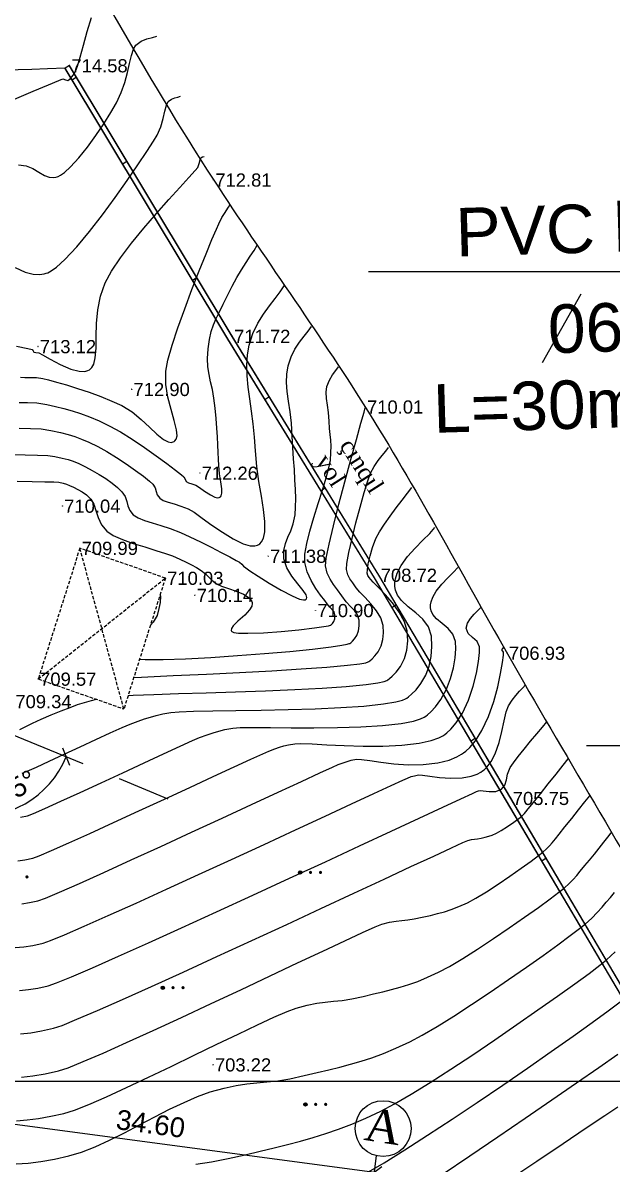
# Model space of a CAD drawing. Header units: feet. Extents: x 3381 to 683417, y 675186 to 4372291.
# Drawn here: x 682697.2 to 682741.9, y 4372036.6 to 4372123.2 of the extents above; entities that cross this region are included whole.
import ezdxf

# ---------------------------------------------------------------- set-up
doc = ezdxf.new("R2010")
doc.units = ezdxf.units.FT
doc.header["$MEASUREMENT"] = 0
doc.header["$PDMODE"] = 34
doc.header["$PDSIZE"] = 0.01
for name, pattern in [('ACAD_ISO02W100', [15, 12, -3]), ('DASHED2', [0.375, 0.25, -0.125]), ('DUZ', [0])]:
    doc.linetypes.add(name, pattern=pattern)
doc.layers.get('0').update_dxf_attribs({"linetype": 'CONTINUOUS'})
doc.layers.get('Defpoints').update_dxf_attribs({"linetype": 'CONTINUOUS'})
for name, color, linetype in [('0_Point_Height', 2, 'CONTINUOUS'), ('0_Point_Point', 7, 'CONTINUOUS'), ('col bitkisi', 7, 'CONTINUOUS'), ('Layer8', 7, 'CONTINUOUS'), ('Yazilar', 7, 'CONTINUOUS')]:
    doc.layers.add(name, color=color, linetype=linetype)
for name, color, linetype, lineweight in [('0_Ном._пера__7', 7, 'CONTINUOUS', 35), ('ANA HORIZONTAL', 24, 'CONTINUOUS', 30), ('HORIZANTAL', 24, 'CONTINUOUS', 13), ('km setka', 170, 'CONTINUOUS', 15)]:
    doc.layers.add(name, color=color, linetype=linetype, lineweight=lineweight)
doc.styles.add('ARİAL', font='arial.ttf')
doc.styles.get("Standard").update_dxf_attribs({"font": 'arial.ttf', "height": 1.5})
doc.styles.add('style5', font='arialazlat.ttf', dxfattribs={"height": 400})
doc.dimstyles.new('ISO-25', dxfattribs={"dimtxt": 1.5, "dimasz": 1, "dimexe": 1.25, "dimexo": 0.625, "dimtad": 1, "dimtxsty": 'Standard', "dimblk": 'OBLIQUE', "dimcen": 2.5, "dimadec": 0, "dimazin": 0, "dimtfac": 1, "dimtmove": 0, "dimatfit": 3, "dimldrblk": 'OBLIQUE', "dimfxl": 1, "dimarcsym": 0})

# ---------------------------------------------------------------- blocks, each defined once
blk = doc.blocks.new('_Oblique')
at = {"color": 0, "linetype": 'ByBlock', "lineweight": -2}
blk.add_line((-0.5, -0.5), (0.5, 0.5), dxfattribs=at)
blk = doc.blocks.new('*D71')
at = {"color": 0, "lineweight": -2, "transparency": 16777216}
blk.add_arc((682682.88, 4372074.749), 5.435, 337.61681, 67.18556, dxfattribs=at)
at = {"layer": 'Defpoints', "color": 0, "lineweight": 30, "transparency": 16777216}
for p in [(682687.087, 4372084.75, 709.777), (682687.202, 4372078.045), (682676.742, 4372077.277, 709.272), (682682.88, 4372074.749, 709.223), (682708.178, 4372064.331, 709.019)]:
    blk.add_point(p, dxfattribs=at)
at = {"color": 0, "lineweight": -2, "transparency": 16777216}
for p, rotation in [((682684.988, 4372079.759), 157.1855575478363), ((682687.906, 4372072.68), 247.616813567608)]:
    blk.add_blockref('_Oblique', p, dxfattribs=dict(at, rotation=rotation))
at = {"color": 0, "lineweight": 25, "transparency": 16777216, "insert": (682689.191, 4372077.351), "char_height": 1.5, "attachment_point": 5, "rotation": 292.40119}
blk.add_mtext('90°', dxfattribs=at)
blk = doc.blocks.new('*D72')
at = {"color": 0, "lineweight": -2, "transparency": 16777216}
blk.add_arc((682688.51, 4372009.063), 6.03, 352.22328, 82.22344, dxfattribs=at)
at = {"layer": 'Defpoints', "color": 0, "lineweight": 30, "transparency": 16777216}
for p in [(682698.402, 4372081.499), (682663.719, 4372012.448), (682694.092, 4372011.343), (682698.913, 4372007.642), (682685.859, 4371989.653)]:
    blk.add_point(p, dxfattribs=at)
at = {"color": 0, "lineweight": -2, "transparency": 16777216}
for p, rotation in [((682689.326, 4372015.037), 172.2234362131967), ((682694.484, 4372008.247), 262.2232824030834)]:
    blk.add_blockref('_Oblique', p, dxfattribs=dict(at, rotation=rotation))
at = {"color": 0, "lineweight": 25, "transparency": 16777216, "insert": (682694.419, 4372013.551), "char_height": 1.5, "attachment_point": 5, "rotation": 307.22336}
blk.add_mtext('90°', dxfattribs=at)
blk = doc.blocks.new('*D34')
at = {"color": 0, "lineweight": -2, "transparency": 16777216}
for p, q in [((682685.078, 4372007.157), (682689.688, 4372041.788)), ((682689.523, 4372040.549), (682723.841, 4372035.98)), ((682719.395, 4372002.589), (682724.006, 4372037.219))]:
    blk.add_line(p, q, dxfattribs=at)
at = {"layer": 'Defpoints', "color": 0, "lineweight": 30, "transparency": 16777216}
for p in [(682723.841, 4372035.98), (682684.996, 4372006.538), (682719.313, 4372001.969)]:
    blk.add_point(p, dxfattribs=at)
at = {"color": 0, "lineweight": -2, "transparency": 16777216}
for p, rotation in [((682689.523, 4372040.549), 172.417149274753), ((682723.841, 4372035.98), 352.4171492747529)]:
    blk.add_blockref('_Oblique', p, dxfattribs=dict(at, rotation=rotation))
at = {"color": 0, "lineweight": 25, "transparency": 16777216, "insert": (682706.866, 4372039.644), "char_height": 1.5, "attachment_point": 5, "rotation": 352.41715}
blk.add_mtext('{\\fArial|b0|i0|c238|p34;34.60}', dxfattribs=at)
blk = doc.blocks.new('*D38')
at = {"color": 0, "lineweight": -2, "transparency": 16777216}
blk.add_arc((682693.697, 4372070.295), 7.308, 157.61681, 262.22344, dxfattribs=at)
at = {"layer": 'Defpoints', "color": 0, "lineweight": 30, "transparency": 16777216}
for p in [(682695.283, 4372081.914), (682676.742, 4372077.277, 709.272), (682686.561, 4372068.715), (682708.178, 4372064.331, 709.019), (682682.74, 4371990.068)]:
    blk.add_point(p, dxfattribs=at)
at = {"color": 0, "lineweight": -2, "transparency": 16777216}
for p, rotation in [((682686.939, 4372073.078), 67.61681356664572), ((682692.708, 4372063.054), 352.2234362133664)]:
    blk.add_blockref('_Oblique', p, dxfattribs=dict(at, rotation=rotation))
at = {"color": 0, "lineweight": 25, "transparency": 16777216, "insert": (682688.568, 4372067.343), "char_height": 1.5, "attachment_point": 5, "rotation": 299.92012}
blk.add_mtext('105°', dxfattribs=at)
blk = doc.blocks.new('*D39')
at = {"color": 0, "lineweight": -2, "transparency": 16777216}
blk.add_arc((682693.697, 4372070.295), 7.32, 262.22344, 337.61681, dxfattribs=at)
at = {"layer": 'Defpoints', "color": 0, "lineweight": 30, "transparency": 16777216}
for p in [(682695.283, 4372081.914), (682676.742, 4372077.277, 709.272), (682708.178, 4372064.331, 709.019), (682695.88, 4372063.308), (682682.74, 4371990.068)]:
    blk.add_point(p, dxfattribs=at)
at = {"color": 0, "lineweight": -2, "transparency": 16777216}
for p, rotation in [((682700.465, 4372067.507), 67.61681356690733), ((682692.706, 4372063.042), 172.223436213165)]:
    blk.add_blockref('_Oblique', p, dxfattribs=dict(at, rotation=rotation))
at = {"color": 0, "lineweight": 25, "transparency": 16777216, "insert": (682696.656, 4372065.153), "char_height": 1.5, "attachment_point": 5, "rotation": 29.92012}
blk.add_mtext('75°', dxfattribs=at)

msp = doc.modelspace()

# ---------------------------------------------------------------- hatches: boundary and pattern name
at = {"layer": 'col bitkisi', "lineweight": 25, "ltscale": 1.5}
h = msp.add_hatch(color=256, dxfattribs=at)
edge = h.paths.add_edge_path()
edge.add_arc((682718.213, 4372058.732), 0.125, 0, 360)
h = msp.add_hatch(color=256, dxfattribs=at)
edge = h.paths.add_edge_path()
edge.add_arc((682718.996, 4372058.732), 0.125, 0, 360)
h = msp.add_hatch(color=256, dxfattribs=at)
edge = h.paths.add_edge_path()
edge.add_arc((682719.754, 4372058.732), 0.125, 0, 360)
h = msp.add_hatch(color=256, dxfattribs=at)
edge = h.paths.add_edge_path()
edge.add_arc((682697.479, 4372058.39), 0.125, 0, 360)
h = msp.add_hatch(color=256, dxfattribs=at)
edge = h.paths.add_edge_path()
edge.add_arc((682707.781, 4372049.979), 0.125, 0, 360)
h = msp.add_hatch(color=256, dxfattribs=at)
edge = h.paths.add_edge_path()
edge.add_arc((682708.563, 4372049.979), 0.125, 0, 360)
h = msp.add_hatch(color=256, dxfattribs=at)
edge = h.paths.add_edge_path()
edge.add_arc((682709.322, 4372049.979), 0.125, 0, 360)
h = msp.add_hatch(color=256, dxfattribs=at)
edge = h.paths.add_edge_path()
edge.add_arc((682718.608, 4372041.12), 0.125, 0, 360)
h = msp.add_hatch(color=256, dxfattribs=at)
edge = h.paths.add_edge_path()
edge.add_arc((682719.39, 4372041.12), 0.125, 0, 360)
h = msp.add_hatch(color=256, dxfattribs=at)
edge = h.paths.add_edge_path()
edge.add_arc((682720.149, 4372041.12), 0.125, 0, 360)

# ---------------------------------------------------------------- linework, layer by layer
at = {"linetype": 'Continuous', "lineweight": 25}
for p, q in [((682700.715, 4372119.989, 697.485), (682700.372, 4372119.783, 697.485)), ((682701.249, 4372119.101), (682700.915, 4372118.879)), ((682705.083, 4372112.72), (682704.749, 4372112.498)), ((682710.386, 4372103.892), (682710.053, 4372103.671)), ((682715.88, 4372094.847, 712.257), (682715.546, 4372094.625, 712.257)), ((682720.13, 4372087.919, 711.378), (682719.796, 4372087.698, 711.378)), ((682725.518, 4372079.056), (682725.185, 4372078.834)), ((682731.517, 4372068.916), (682731.183, 4372068.694)), ((682736.889, 4372059.819), (682736.555, 4372059.598))]:
    msp.add_line(p, q, dxfattribs=at)
at = {"color": 7, "linetype": 'DUZ', "lineweight": 25}
msp.add_line((682765.698, 4372104.341), (682723.4, 4372104.341), dxfattribs=at)
at = {"color": 0, "lineweight": 25}
msp.add_line((682739.517, 4372102.625), (682736.572, 4372097.422), dxfattribs=at)
at = {"linetype": 'DASHED2', "lineweight": 25}
for p, q in [((682701.49, 4372083.351, 709.991), (682698.341, 4372073.418, 709.572)), ((682707.98, 4372081.078, 710.032), (682701.49, 4372083.351, 709.991)), ((682704.831, 4372071.145, 709.613), (682701.49, 4372083.351, 709.991)), ((682698.341, 4372073.418, 709.572), (682707.98, 4372081.078, 710.032)), ((682707.98, 4372081.078, 710.032), (682704.831, 4372071.145, 709.613)), ((682698.341, 4372073.418, 709.572), (682704.831, 4372071.145, 709.613))]:
    msp.add_line(p, q, dxfattribs=at)
at = {"color": 222, "linetype": 'ACAD_ISO02W100', "lineweight": 25}
msp.add_line((682676.742, 4372077.277, 709.272), (682708.178, 4372064.331, 709.019), dxfattribs=at)
at = {"linetype": 'ByBlock', "lineweight": 25}
msp.add_line((682764.214, 4372068.342), (682739.928, 4372068.342), dxfattribs=at)
at = {"linetype": 'Continuous', "lineweight": 25, "elevation": 697.485}
for points in [[(682765.9, 4372016.007), (682754.555, 4372029.711), (682745.671, 4372044.119), (682733.86, 4372064.148), (682723.84, 4372081.087), (682712.713, 4372099.222), (682700.367, 4372119.77)], [(682763.197, 4372019.291), (682754.56, 4372029.724), (682745.676, 4372044.132), (682733.865, 4372064.161), (682723.844, 4372081.1), (682712.718, 4372099.235), (682700.372, 4372119.783)], [(682766.208, 4372016.262), (682754.881, 4372029.944), (682746.013, 4372044.325), (682734.204, 4372064.351), (682724.182, 4372081.293), (682713.055, 4372099.429), (682700.71, 4372119.976)], [(682763.477, 4372019.58), (682754.886, 4372029.957), (682746.018, 4372044.338), (682734.209, 4372064.364), (682724.187, 4372081.306), (682713.06, 4372099.442), (682700.715, 4372119.989)]]:
    msp.add_lwpolyline(points, dxfattribs=at)
at = {"color": 7, "linetype": 'DUZ', "lineweight": 25}
msp.add_circle((682724.504, 4372039.281), 2.121, dxfattribs=at)
at = {"linetype": 'Continuous', "lineweight": 25}
for points, knots in [([(682691.713, 4372146.789), (682693.534, 4372143.319), (682699.84, 4372131.301), (682709.737, 4372113.319), (682723.732, 4372094.055), (682734.503, 4372073.857), (682745.466, 4372055.972), (682754.594, 4372038.568), (682768.009, 4372020.047), (682784.609, 4372005.758), (682796.144, 4371990.921), (682804.074, 4371980.439), (682815.392, 4371968.52), (682823.641, 4371957.828), (682828.085, 4371952.068)], [0, 0, 0, 0, 11.75951, 40.72321, 61.46233, 83.054979, 109.290717, 124.392744, 141.962718, 177.533008, 189.558821, 198.276488, 216.955448, 238.768866, 238.768866, 238.768866, 238.768866]), ([(682700.374, 4372119.789), (682692.812, 4372119.509), (682692.282, 4372119.458), (682690.704, 4372119.3), (682689.667, 4372119.185), (682686.867, 4372118.797), (682685.159, 4372118.466), (682682.741, 4372117.698), (682681.933, 4372117.379), (682680.684, 4372116.757), (682680.215, 4372116.489), (682679.067, 4372115.731), (682678.396, 4372115.185), (682677.086, 4372113.961), (682676.448, 4372113.285), (682675.185, 4372111.85), (682674.559, 4372111.09), (682672.412, 4372108.469), (682670.933, 4372106.644), (682668.005, 4372103.018), (682666.556, 4372101.218), (682662.169, 4372095.795), (682659.192, 4372092.153), (682655.473, 4372087.78), (682654.989, 4372087.218), (682654.047, 4372086.108), (682653.591, 4372085.558), (682652.604, 4372084.27), (682652.106, 4372083.534), (682651.42, 4372082.215), (682651.193, 4372081.629), (682651.004, 4372080.789), (682650.966, 4372080.529), (682650.929, 4372080), (682650.931, 4372079.724), (682651.015, 4372078.615), (682651.246, 4372077.712), (682651.797, 4372076.286), (682652.042, 4372075.757), (682652.579, 4372074.737), (682652.873, 4372074.242), (682653.957, 4372072.562), (682654.849, 4372071.416), (682656.368, 4372069.425), (682656.981, 4372068.609), (682658.15, 4372066.873), (682658.706, 4372065.955), (682659.452, 4372064.401), (682659.699, 4372063.806), (682660.109, 4372062.571), (682660.27, 4372061.94), (682660.627, 4372060.026), (682660.696, 4372058.721), (682660.526, 4372056.32), (682660.325, 4372055.225), (682659.723, 4372053.114), (682659.322, 4372052.095), (682658.368, 4372050.156), (682657.816, 4372049.235), (682656.436, 4372047.22), (682655.572, 4372046.155), (682653.788, 4372044.149), (682652.867, 4372043.204), (682651.201, 4372041.497), (682650.451, 4372040.731), (682649.274, 4372039.456), (682648.829, 4372038.953), (682647.957, 4372037.917), (682647.531, 4372037.388), (682646.277, 4372035.772), (682645.472, 4372034.655), (682643.946, 4372032.446), (682643.219, 4372031.359), (682641.798, 4372029.17), (682641.103, 4372028.065), (682639.073, 4372024.722), (682637.793, 4372022.454), (682635.416, 4372017.838), (682634.32, 4372015.491), (682632.666, 4372011.488), (682632.049, 4372009.854), (682630.927, 4372006.546), (682630.418, 4372004.869), (682629.421, 4372001.287), (682628.941, 4371999.377), (682628.17, 4371996.124), (682627.864, 4371994.784), (682627.272, 4371992.111), (682626.989, 4371990.776), (682626.574, 4371988.65), (682626.424, 4371987.855), (682626.191, 4371986.467), (682626.102, 4371985.87), (682625.965, 4371984.676), (682625.916, 4371984.076), (682625.821, 4371982.268), (682625.83, 4371981.052), (682626.019, 4371977.919), (682626.299, 4371976.01), (682627.089, 4371972.203), (682627.596, 4371970.304), (682628.342, 4371967.763), (682628.536, 4371967.122), (682628.929, 4371965.844), (682629.127, 4371965.215), (682629.522, 4371964.053), (682629.717, 4371963.517), (682630.068, 4371962.643), (682630.216, 4371962.298), (682630.498, 4371961.691), (682630.63, 4371961.425), (682630.909, 4371960.881), (682631.056, 4371960.606), (682631.507, 4371959.765), (682631.823, 4371959.186), (682632.348, 4371958.114), (682632.565, 4371957.634), (682632.884, 4371956.791), (682633.002, 4371956.438), (682633.199, 4371955.719), (682633.277, 4371955.362), (682633.471, 4371954.304), (682633.548, 4371953.615), (682633.626, 4371952.873), (682633.635, 4371952.792), (682635.369, 4371948.48)], [0, 0, 0, 0, 1.519576, 1.519576, 4.558728, 4.558728, 9.930594, 9.930594, 12.837598, 12.837598, 14.698947, 14.698947, 17.596272, 17.596272, 20.493598, 20.493598, 23.430765, 23.430765, 30.540606, 30.540606, 37.650448, 37.650448, 51.870131, 51.870131, 53.943342, 53.943342, 56.016553, 56.016553, 58.839775, 58.839775, 61.186701, 61.186701, 62.257023, 62.257023, 63.327345, 63.327345, 66.426341, 66.426341, 68.26825, 68.26825, 70.110159, 70.110159, 74.62153, 74.62153, 77.595, 77.595, 80.568471, 80.568471, 82.304355, 82.304355, 84.04024, 84.04024, 87.512009, 87.512009, 90.504027, 90.504027, 93.496045, 93.496045, 96.488063, 96.488063, 100.372173, 100.372173, 104.256283, 104.256283, 107.517701, 107.517701, 109.618427, 109.618427, 111.719153, 111.719153, 115.920605, 115.920605, 119.858792, 119.858792, 123.796978, 123.796978, 131.673352, 131.673352, 139.553481, 139.553481, 144.894421, 144.894421, 150.235361, 150.235361, 156.190392, 156.190392, 160.321983, 160.321983, 164.453574, 164.453574, 166.899961, 166.899961, 168.797126, 168.797126, 170.694291, 170.694291, 174.488621, 174.488621, 180.488906, 180.488906, 186.48919, 186.48919, 188.508696, 188.508696, 190.528201, 190.528201, 192.322947, 192.322947, 193.52533, 193.52533, 194.478712, 194.478712, 195.432094, 195.432094, 197.338858, 197.338858, 198.784376, 198.784376, 199.759029, 199.759029, 200.733681, 200.733681, 202.682985, 202.682985, 202.923933, 202.923933, 202.923933, 202.923933])]:
    msp.add_open_spline(points, degree=3, knots=knots, dxfattribs=at)
at = {"layer": '0_Point_Point', "lineweight": 25}
for p in [(682700.715, 4372119.989, 714.578), (682711.633, 4372111.312, 712.806), (682698.318, 4372098.664, 713.12), (682713.06, 4372099.442, 711.716), (682705.428, 4372095.413, 712.901), (682723.146, 4372094.082, 710.009), (682710.597, 4372089.053, 712.257), (682700.167, 4372086.552, 710.042), (682701.49, 4372083.351, 709.991), (682715.788, 4372082.75, 711.378), (682707.98, 4372081.078, 710.032), (682724.187, 4372081.306, 708.721), (682710.229, 4372079.777, 710.137), (682719.377, 4372078.626, 710.904), (682733.914, 4372075.387, 706.928), (682698.341, 4372073.418, 709.572), (682734.209, 4372064.364, 705.752), (682711.606, 4372044.132, 703.224)]:
    msp.add_point(p, dxfattribs=at)
at = {"layer": 'ANA HORIZONTAL', "color": 16, "lineweight": 25}
for points, elevation in [([(682696.982, 4372096.342), (682697.329, 4372096.313), (682697.735, 4372096.312), (682698.192, 4372096.297), (682698.691, 4372096.225), (682699.118, 4372096.12), (682699.726, 4372095.956), (682700.47, 4372095.741), (682701.306, 4372095.481), (682702.19, 4372095.187), (682703.078, 4372094.865), (682703.926, 4372094.523), (682704.69, 4372094.17), (682705.46, 4372093.695), (682706.155, 4372093.129), (682706.779, 4372092.545), (682707.336, 4372092.014), (682707.83, 4372091.607), (682708.183, 4372091.419), (682708.424, 4372091.383), (682708.575, 4372091.417), (682708.647, 4372091.453), (682708.712, 4372091.501), (682708.806, 4372091.625), (682708.87, 4372091.877), (682708.837, 4372092.325), (682708.662, 4372093.034), (682708.412, 4372093.873), (682708.167, 4372094.802), (682708.007, 4372095.783), (682708.011, 4372096.777), (682708.178, 4372097.632), (682708.499, 4372098.761), (682708.935, 4372100.085), (682709.448, 4372101.521), (682710.001, 4372102.989), (682710.556, 4372104.409), (682711.074, 4372105.698), (682711.519, 4372106.777), (682711.851, 4372107.565), (682712.034, 4372107.98), (682712.275, 4372108.445), (682712.511, 4372108.836), (682712.723, 4372109.16), (682712.893, 4372109.427)], 712.5), ([(682706.028, 4372074.92), (682706.444, 4372074.898), (682707.819, 4372074.901), (682709.52, 4372074.957), (682711.438, 4372075.057), (682713.468, 4372075.19), (682715.502, 4372075.346), (682717.433, 4372075.516), (682719.153, 4372075.688), (682720.556, 4372075.854), (682721.377, 4372075.975), (682721.782, 4372076.055), (682721.938, 4372076.102), (682721.98, 4372076.124), (682722.047, 4372076.175), (682722.172, 4372076.283), (682722.333, 4372076.457), (682722.502, 4372076.714), (682722.639, 4372077.071), (682722.699, 4372077.464), (682722.682, 4372077.89), (682722.563, 4372078.283), (682722.335, 4372078.612), (682722.035, 4372078.93), (682721.701, 4372079.287), (682721.369, 4372079.736), (682721.05, 4372080.197), (682720.747, 4372080.597), (682720.48, 4372080.993), (682720.271, 4372081.442), (682720.144, 4372082.001), (682720.196, 4372082.594), (682720.406, 4372083.654), (682720.735, 4372085.058), (682721.146, 4372086.679), (682721.599, 4372088.393), (682722.055, 4372090.076), (682722.478, 4372091.602), (682722.827, 4372092.847), (682723.065, 4372093.685), (682723.153, 4372093.993), (682723.178, 4372094.028)], 710), ([(682707.581, 4372079.818), (682707.606, 4372079.676), (682707.592, 4372079.234), (682707.498, 4372078.761), (682707.347, 4372078.235), (682707.053, 4372077.728), (682706.843, 4372077.492)], 710)]:
    msp.add_lwpolyline(points, dxfattribs=dict(at, elevation=elevation))
at = {"layer": 'ANA HORIZONTAL', "color": 32, "lineweight": 25}
for points, elevation in [([(682696.788, 4372059.615), (682697.319, 4372059.688), (682697.912, 4372059.811), (682698.406, 4372059.992), (682699.35, 4372060.392), (682700.66, 4372060.973), (682702.255, 4372061.694), (682704.053, 4372062.517), (682705.97, 4372063.4), (682707.925, 4372064.304), (682709.836, 4372065.189), (682711.619, 4372066.016), (682713.193, 4372066.744), (682714.475, 4372067.334), (682715.383, 4372067.747), (682715.834, 4372067.941), (682716.279, 4372068.105), (682716.636, 4372068.231), (682716.966, 4372068.332), (682717.333, 4372068.42), (682717.796, 4372068.507), (682718.272, 4372068.522), (682719.112, 4372068.488), (682720.235, 4372068.428), (682721.56, 4372068.365), (682723.004, 4372068.323), (682724.488, 4372068.323), (682725.928, 4372068.388), (682727.244, 4372068.541), (682728.152, 4372068.743), (682728.722, 4372068.947), (682729.039, 4372069.112), (682729.177, 4372069.203), (682729.337, 4372069.326), (682729.639, 4372069.602), (682730.049, 4372070.08), (682730.519, 4372070.811), (682730.991, 4372071.821), (682731.345, 4372072.865), (682731.594, 4372073.867), (682731.749, 4372074.75), (682731.822, 4372075.438), (682731.823, 4372075.853), (682731.631, 4372076.272), (682731.287, 4372076.58), (682730.959, 4372076.881), (682730.811, 4372077.276), (682730.901, 4372077.65), (682731.128, 4372078.005), (682731.42, 4372078.332), (682731.706, 4372078.619), (682731.915, 4372078.858)], 707.5), ([(682697.064, 4372043.191), (682697.93, 4372043.288), (682698.866, 4372043.448), (682699.881, 4372043.668), (682700.607, 4372043.906), (682701.754, 4372044.365), (682703.255, 4372045.01), (682705.042, 4372045.807), (682707.048, 4372046.722), (682709.207, 4372047.721), (682711.451, 4372048.768), (682713.712, 4372049.83), (682715.925, 4372050.873), (682718.021, 4372051.862), (682719.935, 4372052.762), (682721.598, 4372053.54), (682722.943, 4372054.162), (682723.904, 4372054.592), (682724.413, 4372054.796), (682725.001, 4372054.952), (682725.49, 4372055.039), (682725.931, 4372055.088), (682726.375, 4372055.131), (682726.872, 4372055.2), (682727.471, 4372055.325), (682728.09, 4372055.473), (682728.638, 4372055.604), (682729.156, 4372055.741), (682729.681, 4372055.91), (682730.254, 4372056.132), (682730.913, 4372056.431), (682731.55, 4372056.779), (682732.344, 4372057.266), (682733.226, 4372057.842), (682734.131, 4372058.456), (682734.99, 4372059.057), (682735.738, 4372059.592), (682736.306, 4372060.011), (682736.627, 4372060.263), (682736.917, 4372060.527), (682737.127, 4372060.752), (682737.325, 4372060.99), (682737.578, 4372061.293), (682737.872, 4372061.648), (682738.306, 4372062.187), (682738.817, 4372062.828), (682739.342, 4372063.491), (682739.819, 4372064.093), (682740.185, 4372064.553)], 705), ([(682728.988, 4372035.796), (682731.083, 4372037.206), (682733.205, 4372038.645), (682735.298, 4372040.073), (682737.31, 4372041.455), (682739.187, 4372042.751), (682740.875, 4372043.925), (682742.321, 4372044.937)], 702.5)]:
    msp.add_lwpolyline(points, dxfattribs=dict(at, elevation=elevation))
at = {"layer": 'col bitkisi', "lineweight": 25, "ltscale": 1.5}
for centre in [(682718.213, 4372058.732), (682707.781, 4372049.979), (682718.608, 4372041.12)]:
    msp.add_circle(centre, 0.125, dxfattribs=at)
at = {"layer": 'HORIZANTAL', "color": 16, "linetype": 'Continuous', "lineweight": 25}
for points, elevation in [([(682696.522, 4372117.436), (682697.962, 4372118.048), (682699.112, 4372118.534), (682699.885, 4372118.855), (682700.191, 4372118.972), (682700.399, 4372118.897), (682700.587, 4372118.848), (682700.764, 4372118.982), (682700.98, 4372119.255), (682701.196, 4372119.607), (682701.315, 4372119.952), (682701.51, 4372120.633), (682701.763, 4372121.545), (682702.055, 4372122.581), (682702.369, 4372123.634)], 714.5), ([(682696.829, 4372112.452), (682697.417, 4372112.381), (682697.92, 4372112.167), (682698.373, 4372111.892), (682698.809, 4372111.639), (682699.168, 4372111.51), (682699.455, 4372111.483), (682699.659, 4372111.508), (682699.765, 4372111.535), (682699.848, 4372111.566), (682700.03, 4372111.661), (682700.334, 4372111.882), (682700.789, 4372112.304), (682701.412, 4372112.992), (682702.063, 4372113.806), (682702.709, 4372114.687), (682703.316, 4372115.579), (682703.85, 4372116.422), (682704.276, 4372117.159), (682704.636, 4372117.933), (682704.905, 4372118.713), (682705.107, 4372119.465), (682705.266, 4372120.158), (682705.408, 4372120.757), (682705.556, 4372121.229), (682705.736, 4372121.542), (682706.135, 4372121.846), (682706.577, 4372122.023), (682706.996, 4372122.131), (682707.326, 4372122.23)], 714), ([(682696.596, 4372104.667), (682697.34, 4372104.309), (682697.956, 4372104.146), (682698.438, 4372104.128), (682698.772, 4372104.177), (682698.943, 4372104.222), (682699.056, 4372104.264), (682699.305, 4372104.394), (682699.726, 4372104.696), (682700.365, 4372105.277), (682701.259, 4372106.236), (682702.219, 4372107.385), (682703.205, 4372108.654), (682704.175, 4372109.969), (682705.088, 4372111.258), (682705.905, 4372112.449), (682706.582, 4372113.47), (682707.08, 4372114.248), (682707.357, 4372114.711), (682707.634, 4372115.342), (682707.819, 4372115.966), (682707.949, 4372116.528), (682708.065, 4372116.977), (682708.205, 4372117.258), (682708.437, 4372117.435), (682708.694, 4372117.538), (682708.938, 4372117.6), (682709.13, 4372117.658)], 713.5), ([(682696.694, 4372098.686), (682697.544, 4372098.502), (682697.879, 4372098.423), (682697.942, 4372098.327), (682698.005, 4372098.234), (682698.155, 4372098.215), (682698.39, 4372098.192), (682698.661, 4372098.041), (682699.232, 4372097.705), (682699.987, 4372097.301), (682700.812, 4372096.951), (682701.445, 4372096.788), (682701.866, 4372096.775), (682702.108, 4372096.832), (682702.214, 4372096.883), (682702.286, 4372096.933), (682702.408, 4372097.062), (682702.545, 4372097.326), (682702.657, 4372097.796), (682702.718, 4372098.542), (682702.739, 4372099.425), (682702.768, 4372100.404), (682702.856, 4372101.437), (682703.053, 4372102.482), (682703.407, 4372103.498), (682703.891, 4372104.375), (682704.583, 4372105.393), (682705.424, 4372106.498), (682706.354, 4372107.637), (682707.313, 4372108.759), (682708.24, 4372109.811), (682709.076, 4372110.74), (682709.761, 4372111.493), (682710.235, 4372112.018), (682710.438, 4372112.262), (682710.554, 4372112.559), (682710.619, 4372112.822), (682710.675, 4372112.974), (682710.81, 4372113.049), (682710.933, 4372113.086)], 713)]:
    msp.add_lwpolyline(points, dxfattribs=dict(at, elevation=elevation))
at = {"layer": 'HORIZANTAL', "color": 32, "linetype": 'Continuous', "lineweight": 25}
for points, elevation in [([(682696.886, 4372094.415), (682697.531, 4372094.413), (682698.235, 4372094.375), (682698.991, 4372094.257), (682699.641, 4372094.11), (682700.272, 4372093.956), (682700.9, 4372093.782), (682701.545, 4372093.575), (682702.227, 4372093.321), (682702.962, 4372093.008), (682703.77, 4372092.621), (682704.577, 4372092.174), (682705.47, 4372091.615), (682706.39, 4372090.996), (682707.281, 4372090.366), (682708.084, 4372089.777), (682708.741, 4372089.28), (682709.195, 4372088.925), (682709.387, 4372088.763), (682709.472, 4372088.578), (682709.564, 4372088.407), (682709.738, 4372088.317), (682709.992, 4372088.241), (682710.295, 4372088.132), (682710.568, 4372087.959), (682710.96, 4372087.676), (682711.398, 4372087.388), (682711.731, 4372087.223), (682711.946, 4372087.173), (682712.065, 4372087.187), (682712.115, 4372087.21), (682712.158, 4372087.244), (682712.222, 4372087.335), (682712.271, 4372087.524), (682712.268, 4372087.86), (682712.195, 4372088.385), (682712.097, 4372088.989), (682712.032, 4372089.628), (682712.01, 4372090.106), (682711.987, 4372090.624), (682711.961, 4372091.187), (682711.928, 4372091.8), (682711.887, 4372092.467), (682711.834, 4372093.195), (682711.767, 4372093.989), (682711.672, 4372094.748), (682711.548, 4372095.399), (682711.417, 4372095.983), (682711.299, 4372096.541), (682711.215, 4372097.115), (682711.185, 4372097.746), (682711.231, 4372098.477), (682711.335, 4372099.194), (682711.47, 4372099.789), (682711.637, 4372100.308), (682711.84, 4372100.797), (682712.081, 4372101.3), (682712.363, 4372101.865), (682712.688, 4372102.535), (682713.043, 4372103.245), (682713.404, 4372103.897), (682713.762, 4372104.493), (682714.105, 4372105.034), (682714.425, 4372105.523), (682714.71, 4372105.96), (682714.951, 4372106.347)], 712), ([(682696.899, 4372092.46), (682697.738, 4372092.447), (682698.549, 4372092.401), (682699.291, 4372092.29), (682700.015, 4372092.126), (682700.605, 4372091.979), (682701.124, 4372091.824), (682701.63, 4372091.637), (682702.186, 4372091.394), (682702.85, 4372091.071), (682703.53, 4372090.698), (682704.268, 4372090.243), (682705.013, 4372089.748), (682705.713, 4372089.255), (682706.317, 4372088.804), (682706.774, 4372088.438), (682707.033, 4372088.199), (682707.203, 4372087.92), (682707.283, 4372087.653), (682707.368, 4372087.396), (682707.555, 4372087.148), (682707.827, 4372086.979), (682708.199, 4372086.842), (682708.65, 4372086.708), (682709.159, 4372086.55), (682709.707, 4372086.34), (682710.158, 4372086.076), (682710.777, 4372085.64), (682711.511, 4372085.108), (682712.308, 4372084.555), (682713.115, 4372084.055), (682713.878, 4372083.683), (682714.423, 4372083.529), (682714.776, 4372083.522), (682714.978, 4372083.577), (682715.068, 4372083.625), (682715.149, 4372083.685), (682715.286, 4372083.831), (682715.433, 4372084.114), (682715.533, 4372084.602), (682715.533, 4372085.366), (682715.431, 4372086.275), (682715.268, 4372087.297), (682715.085, 4372088.404), (682714.923, 4372089.563), (682714.823, 4372090.747), (682714.749, 4372091.783), (682714.641, 4372092.784), (682714.514, 4372093.75), (682714.386, 4372094.679), (682714.275, 4372095.572), (682714.197, 4372096.428), (682714.17, 4372097.245), (682714.21, 4372098.024), (682714.336, 4372098.764), (682714.618, 4372099.641), (682714.991, 4372100.427), (682715.421, 4372101.128), (682715.873, 4372101.755), (682716.311, 4372102.315), (682716.701, 4372102.816), (682717.009, 4372103.267)], 711.5), ([(682696.312, 4372090.464), (682697.338, 4372090.438), (682698.275, 4372090.419), (682699.051, 4372090.387), (682699.592, 4372090.322), (682700.15, 4372090.195), (682700.595, 4372090.079), (682700.994, 4372089.946), (682701.416, 4372089.77), (682701.93, 4372089.521), (682702.433, 4372089.256), (682702.952, 4372088.955), (682703.462, 4372088.632), (682703.938, 4372088.296), (682704.351, 4372087.959), (682704.678, 4372087.634), (682704.922, 4372087.262), (682705.048, 4372086.903), (682705.14, 4372086.555), (682705.278, 4372086.218), (682705.545, 4372085.89), (682705.91, 4372085.651), (682706.393, 4372085.454), (682706.975, 4372085.272), (682707.636, 4372085.079), (682708.357, 4372084.846), (682709.119, 4372084.548), (682709.842, 4372084.216), (682710.641, 4372083.829), (682711.455, 4372083.421), (682712.22, 4372083.027), (682712.873, 4372082.683), (682713.352, 4372082.422), (682713.595, 4372082.281), (682713.779, 4372082.132), (682713.912, 4372081.995), (682714.095, 4372081.845), (682714.401, 4372081.639), (682715.03, 4372081.226), (682715.858, 4372080.704), (682716.758, 4372080.17), (682717.607, 4372079.72), (682718.165, 4372079.486), (682718.471, 4372079.417), (682718.606, 4372079.433), (682718.65, 4372079.462), (682718.684, 4372079.507), (682718.71, 4372079.613), (682718.654, 4372079.809), (682718.443, 4372080.135), (682718.04, 4372080.633), (682717.587, 4372081.212), (682717.197, 4372081.856), (682716.983, 4372082.545), (682716.972, 4372083.178), (682717.086, 4372083.703), (682717.275, 4372084.178), (682717.493, 4372084.66), (682717.69, 4372085.208), (682717.82, 4372085.879), (682717.861, 4372086.471), (682717.871, 4372087.116), (682717.854, 4372087.81), (682717.819, 4372088.548), (682717.771, 4372089.327), (682717.716, 4372090.143), (682717.662, 4372090.99), (682717.614, 4372091.865), (682717.542, 4372092.831), (682717.44, 4372093.706), (682717.33, 4372094.504), (682717.237, 4372095.239), (682717.183, 4372095.924), (682717.193, 4372096.571), (682717.291, 4372097.194), (682717.516, 4372097.868), (682717.818, 4372098.46), (682718.161, 4372098.98), (682718.508, 4372099.435), (682718.823, 4372099.834), (682719.067, 4372100.187)], 711), ([(682696.742, 4372088.439), (682697.868, 4372088.41), (682698.824, 4372088.395), (682699.526, 4372088.381), (682699.892, 4372088.355), (682700.216, 4372088.28), (682700.468, 4372088.208), (682700.711, 4372088.114), (682701.01, 4372087.972), (682701.348, 4372087.805), (682701.672, 4372087.627), (682701.994, 4372087.396), (682702.324, 4372087.069), (682702.542, 4372086.69), (682702.704, 4372086.205), (682702.878, 4372085.667), (682703.132, 4372085.125), (682703.536, 4372084.632), (682704.024, 4372084.314), (682704.719, 4372084.006), (682705.542, 4372083.713), (682706.414, 4372083.439), (682707.256, 4372083.185), (682707.988, 4372082.956), (682708.531, 4372082.756), (682709.08, 4372082.512), (682709.556, 4372082.292), (682709.974, 4372082.085), (682710.348, 4372081.878), (682710.695, 4372081.66), (682711.035, 4372081.395), (682711.276, 4372081.155), (682711.516, 4372080.914), (682711.855, 4372080.647), (682712.237, 4372080.462), (682712.765, 4372080.279), (682713.349, 4372080.082), (682713.901, 4372079.853), (682714.261, 4372079.635), (682714.454, 4372079.447), (682714.535, 4372079.307), (682714.559, 4372079.233), (682714.57, 4372079.14), (682714.537, 4372078.952), (682714.372, 4372078.662), (682714.01, 4372078.273), (682713.483, 4372077.806), (682713.136, 4372077.465), (682712.991, 4372077.24), (682712.975, 4372077.107), (682712.997, 4372077.047), (682713.029, 4372077.013), (682713.165, 4372076.958), (682713.527, 4372076.907), (682714.252, 4372076.888), (682715.433, 4372076.931), (682716.772, 4372077.026), (682718.111, 4372077.152), (682719.29, 4372077.289), (682720.013, 4372077.391), (682720.374, 4372077.457), (682720.508, 4372077.493), (682720.54, 4372077.508), (682720.59, 4372077.546), (682720.676, 4372077.63), (682720.774, 4372077.772), (682720.848, 4372077.988), (682720.854, 4372078.297), (682720.779, 4372078.511), (682720.635, 4372078.69), (682720.453, 4372078.879), (682720.267, 4372079.122), (682720.072, 4372079.386), (682719.761, 4372079.782), (682719.396, 4372080.289), (682719.035, 4372080.887), (682718.737, 4372081.556), (682718.564, 4372082.273), (682718.577, 4372082.883), (682718.718, 4372083.694), (682718.955, 4372084.646), (682719.253, 4372085.681), (682719.579, 4372086.739), (682719.901, 4372087.76), (682720.185, 4372088.687), (682720.398, 4372089.459), (682720.507, 4372090.018), (682720.551, 4372090.607), (682720.554, 4372091.103), (682720.529, 4372091.548), (682720.487, 4372091.982), (682720.442, 4372092.447), (682720.405, 4372092.984), (682720.351, 4372093.641), (682720.275, 4372094.215), (682720.211, 4372094.725), (682720.19, 4372095.189), (682720.245, 4372095.624), (682720.428, 4372096.11), (682720.676, 4372096.509), (682720.929, 4372096.836), (682721.125, 4372097.107)], 710.5), ([(682705.591, 4372073.543), (682706.165, 4372073.567), (682708.58, 4372073.672), (682711.097, 4372073.787), (682713.619, 4372073.911), (682716.049, 4372074.042), (682718.29, 4372074.177), (682720.244, 4372074.317), (682721.815, 4372074.458), (682722.731, 4372074.571), (682723.186, 4372074.656), (682723.367, 4372074.712), (682723.419, 4372074.74), (682723.507, 4372074.806), (682723.671, 4372074.943), (682723.89, 4372075.164), (682724.131, 4372075.485), (682724.352, 4372075.926), (682724.488, 4372076.408), (682724.54, 4372076.928), (682724.51, 4372077.483), (682724.337, 4372078.051), (682724.002, 4372078.603), (682723.577, 4372079.124), (682723.132, 4372079.598), (682722.74, 4372080.012), (682722.471, 4372080.35), (682722.21, 4372080.724), (682721.99, 4372081.02), (682721.824, 4372081.325), (682721.725, 4372081.73), (682721.762, 4372082.189), (682721.916, 4372083.009), (682722.155, 4372084.073), (682722.448, 4372085.267), (682722.766, 4372086.475), (682723.077, 4372087.582), (682723.351, 4372088.473), (682723.557, 4372089.033), (682723.837, 4372089.56), (682724.138, 4372090.008), (682724.437, 4372090.389), (682724.708, 4372090.714), (682724.925, 4372090.994)], 709.5), ([(682705.155, 4372072.167), (682705.532, 4372072.186), (682707.097, 4372072.246), (682708.977, 4372072.308), (682711.079, 4372072.373), (682713.312, 4372072.446), (682715.583, 4372072.528), (682717.8, 4372072.622), (682719.871, 4372072.73), (682721.705, 4372072.855), (682723.208, 4372072.999), (682724.112, 4372073.13), (682724.584, 4372073.238), (682724.79, 4372073.315), (682724.858, 4372073.356), (682724.978, 4372073.445), (682725.2, 4372073.632), (682725.497, 4372073.932), (682725.824, 4372074.367), (682726.124, 4372074.964), (682726.308, 4372075.618), (682726.378, 4372076.323), (682726.338, 4372077.075), (682726.133, 4372077.768), (682725.732, 4372078.487), (682725.213, 4372079.19), (682724.658, 4372079.833), (682724.146, 4372080.372), (682723.757, 4372080.763), (682723.572, 4372080.964), (682723.451, 4372081.135), (682723.358, 4372081.274), (682723.305, 4372081.458), (682723.315, 4372081.716), (682723.383, 4372082.17), (682723.511, 4372082.756), (682723.703, 4372083.412), (682723.962, 4372084.074), (682724.234, 4372084.581), (682724.607, 4372085.162), (682725.044, 4372085.782), (682725.507, 4372086.406), (682725.957, 4372087), (682726.358, 4372087.529), (682726.673, 4372087.96)], 709), ([(682697.125, 4372066.269), (682697.488, 4372066.41), (682698.199, 4372066.727), (682699.167, 4372067.174), (682700.302, 4372067.704), (682701.513, 4372068.271), (682702.711, 4372068.83), (682703.805, 4372069.333), (682704.706, 4372069.734), (682705.323, 4372069.987), (682705.917, 4372070.207), (682706.405, 4372070.383), (682706.841, 4372070.526), (682707.283, 4372070.649), (682707.786, 4372070.762), (682708.407, 4372070.877), (682709.023, 4372070.928), (682710.11, 4372070.965), (682711.575, 4372070.994), (682713.324, 4372071.021), (682715.264, 4372071.054), (682717.3, 4372071.098), (682719.339, 4372071.161), (682721.288, 4372071.248), (682723.051, 4372071.366), (682724.537, 4372071.521), (682725.462, 4372071.677), (682725.97, 4372071.815), (682726.21, 4372071.917), (682726.298, 4372071.971), (682726.427, 4372072.068), (682726.671, 4372072.27), (682727.002, 4372072.595), (682727.379, 4372073.064), (682727.748, 4372073.702), (682728.008, 4372074.39), (682728.162, 4372075.119), (682728.214, 4372075.881), (682728.167, 4372076.668), (682727.943, 4372077.378), (682727.519, 4372077.95), (682726.981, 4372078.438), (682726.413, 4372078.892), (682725.902, 4372079.365), (682725.59, 4372079.792), (682725.441, 4372080.159), (682725.393, 4372080.431), (682725.386, 4372080.577), (682725.391, 4372080.726), (682725.434, 4372081.022), (682725.571, 4372081.461), (682725.866, 4372082.032), (682726.365, 4372082.715), (682726.941, 4372083.357), (682727.523, 4372083.946), (682728.039, 4372084.472), (682728.42, 4372084.926)], 708.5), ([(682696.986, 4372062.933), (682697.519, 4372063.04), (682697.97, 4372063.209), (682698.847, 4372063.589), (682700.056, 4372064.134), (682701.505, 4372064.798), (682703.101, 4372065.536), (682704.752, 4372066.303), (682706.364, 4372067.051), (682707.846, 4372067.738), (682709.104, 4372068.316), (682710.046, 4372068.74), (682710.578, 4372068.964), (682711.15, 4372069.176), (682711.609, 4372069.338), (682712.034, 4372069.467), (682712.505, 4372069.58), (682713.101, 4372069.692), (682713.658, 4372069.727), (682714.644, 4372069.734), (682715.967, 4372069.723), (682717.536, 4372069.71), (682719.261, 4372069.705), (682721.048, 4372069.723), (682722.808, 4372069.775), (682724.448, 4372069.875), (682725.877, 4372070.035), (682726.808, 4372070.215), (682727.35, 4372070.385), (682727.627, 4372070.516), (682727.737, 4372070.587), (682727.874, 4372070.691), (682728.133, 4372070.917), (682728.486, 4372071.296), (682728.894, 4372071.862), (682729.307, 4372072.638), (682729.618, 4372073.452), (682729.836, 4372074.263), (682729.967, 4372075.029), (682730.017, 4372075.708), (682729.995, 4372076.261), (682729.802, 4372076.815), (682729.437, 4372077.251), (682728.991, 4372077.623), (682728.559, 4372077.989), (682728.283, 4372078.315), (682728.149, 4372078.597), (682728.105, 4372078.811), (682728.099, 4372078.926), (682728.103, 4372079.045), (682728.143, 4372079.28), (682728.267, 4372079.627), (682728.53, 4372080.076), (682728.959, 4372080.607), (682729.426, 4372081.094), (682729.854, 4372081.526), (682730.167, 4372081.892)], 708), ([(682697.094, 4372056.357), (682697.672, 4372056.447), (682698.306, 4372056.583), (682698.876, 4372056.788), (682699.956, 4372057.242), (682701.459, 4372057.903), (682703.3, 4372058.73), (682705.389, 4372059.68), (682707.642, 4372060.712), (682709.971, 4372061.784), (682712.288, 4372062.855), (682714.507, 4372063.883), (682716.541, 4372064.826), (682718.304, 4372065.643), (682719.707, 4372066.292), (682720.665, 4372066.731), (682721.09, 4372066.918), (682721.476, 4372067.06), (682721.78, 4372067.163), (682722.09, 4372067.244), (682722.491, 4372067.322), (682722.855, 4372067.309), (682723.487, 4372067.223), (682724.33, 4372067.102), (682725.326, 4372066.985), (682726.419, 4372066.912), (682727.552, 4372066.919), (682728.667, 4372067.047), (682729.508, 4372067.262), (682730.09, 4372067.502), (682730.448, 4372067.704), (682730.616, 4372067.819), (682730.778, 4372067.944), (682731.086, 4372068.227), (682731.507, 4372068.725), (682731.997, 4372069.497), (682732.503, 4372070.579), (682732.901, 4372071.717), (682733.202, 4372072.831), (682733.416, 4372073.841), (682733.555, 4372074.667), (682733.63, 4372075.229), (682733.651, 4372075.446), (682733.585, 4372075.537), (682733.523, 4372075.625), (682733.584, 4372075.732), (682733.662, 4372075.824)], 707), ([(682696.586, 4372053.025), (682697.229, 4372053.08), (682697.93, 4372053.19), (682698.7, 4372053.354), (682699.272, 4372053.556), (682700.337, 4372053.997), (682701.82, 4372054.641), (682703.65, 4372055.455), (682705.755, 4372056.405), (682708.062, 4372057.454), (682710.499, 4372058.57), (682712.993, 4372059.717), (682715.473, 4372060.862), (682717.865, 4372061.969), (682720.099, 4372063.004), (682722.101, 4372063.932), (682723.799, 4372064.72), (682725.12, 4372065.333), (682725.994, 4372065.736), (682726.346, 4372065.895), (682726.641, 4372066.003), (682726.88, 4372066.075), (682727.186, 4372066.137), (682727.497, 4372066.118), (682728.058, 4372066.037), (682728.795, 4372065.944), (682729.637, 4372065.888), (682730.509, 4372065.918), (682731.18, 4372066.038), (682731.644, 4372066.2), (682731.925, 4372066.348), (682732.056, 4372066.435), (682732.179, 4372066.532), (682732.406, 4372066.752), (682732.699, 4372067.142), (682733.014, 4372067.747), (682733.308, 4372068.584), (682733.524, 4372069.441), (682733.692, 4372070.242), (682733.847, 4372070.912), (682734.021, 4372071.376), (682734.302, 4372071.808), (682734.588, 4372072.176), (682734.862, 4372072.487), (682735.107, 4372072.753), (682735.306, 4372072.982)], 706.5), ([(682696.94, 4372069.586), (682697.344, 4372069.785), (682697.901, 4372070.061), (682698.569, 4372070.379), (682699.305, 4372070.707), (682700.067, 4372071.01), (682700.75, 4372071.264), (682701.321, 4372071.469), (682701.841, 4372071.64), (682702.372, 4372071.788), (682702.751, 4372071.874)], 709), ([(682696.925, 4372049.758), (682697.592, 4372049.833), (682698.312, 4372049.956), (682699.093, 4372050.125), (682699.714, 4372050.342), (682700.856, 4372050.811), (682702.448, 4372051.499), (682704.417, 4372052.37), (682706.692, 4372053.392), (682709.201, 4372054.529), (682711.871, 4372055.747), (682714.63, 4372057.012), (682717.407, 4372058.291), (682720.13, 4372059.548), (682722.725, 4372060.749), (682725.122, 4372061.86), (682727.248, 4372062.848), (682729.031, 4372063.677), (682730.399, 4372064.313), (682731.28, 4372064.723), (682731.602, 4372064.872), (682731.739, 4372064.919), (682731.88, 4372064.952), (682732.11, 4372064.926), (682732.545, 4372064.875), (682733.051, 4372064.888), (682733.495, 4372065.051), (682733.749, 4372065.363), (682733.859, 4372065.752), (682733.95, 4372066.201), (682734.147, 4372066.689), (682734.391, 4372067.052), (682734.761, 4372067.537), (682735.212, 4372068.097), (682735.699, 4372068.687), (682736.178, 4372069.261), (682736.604, 4372069.771), (682736.932, 4372070.172)], 706), ([(682696.994, 4372046.474), (682697.761, 4372046.561), (682698.589, 4372046.702), (682699.487, 4372046.896), (682700.138, 4372047.118), (682701.274, 4372047.579), (682702.83, 4372048.247), (682704.736, 4372049.089), (682706.927, 4372050.074), (682709.334, 4372051.168), (682711.892, 4372052.339), (682714.532, 4372053.555), (682717.188, 4372054.784), (682719.791, 4372055.992), (682722.276, 4372057.147), (682724.575, 4372058.218), (682726.621, 4372059.171), (682728.346, 4372059.974), (682729.683, 4372060.594), (682730.566, 4372061), (682730.927, 4372061.158), (682731.208, 4372061.227), (682731.435, 4372061.256), (682731.664, 4372061.28), (682731.951, 4372061.335), (682732.252, 4372061.407), (682732.516, 4372061.475), (682732.785, 4372061.566), (682733.105, 4372061.706), (682733.473, 4372061.916), (682733.94, 4372062.219), (682734.416, 4372062.547), (682734.806, 4372062.827), (682735.02, 4372062.99), (682735.142, 4372063.104), (682735.23, 4372063.205), (682735.338, 4372063.335), (682735.522, 4372063.561), (682735.911, 4372064.046), (682736.438, 4372064.705), (682737.034, 4372065.452), (682737.631, 4372066.201), (682738.162, 4372066.866), (682738.559, 4372067.363)], 705.5), ([(682696.674, 4372039.879), (682697.487, 4372039.94), (682698.353, 4372040.054), (682699.279, 4372040.221), (682700.274, 4372040.439), (682701.077, 4372040.69), (682702.177, 4372041.123), (682703.518, 4372041.704), (682705.044, 4372042.4), (682706.7, 4372043.179), (682708.43, 4372044.007), (682710.177, 4372044.852), (682711.886, 4372045.681), (682713.501, 4372046.461), (682714.965, 4372047.159), (682716.224, 4372047.743), (682717.221, 4372048.179), (682717.9, 4372048.434), (682718.75, 4372048.665), (682719.472, 4372048.806), (682720.117, 4372048.89), (682720.739, 4372048.949), (682721.39, 4372049.018), (682722.123, 4372049.129), (682722.99, 4372049.315), (682723.777, 4372049.503), (682724.488, 4372049.671), (682725.152, 4372049.834), (682725.796, 4372050.008), (682726.447, 4372050.211), (682727.133, 4372050.459), (682727.882, 4372050.769), (682728.721, 4372051.157), (682729.546, 4372051.598), (682730.551, 4372052.199), (682731.679, 4372052.917), (682732.874, 4372053.708), (682734.079, 4372054.528), (682735.235, 4372055.334), (682736.286, 4372056.081), (682737.175, 4372056.727), (682737.843, 4372057.226), (682738.235, 4372057.536), (682738.635, 4372057.896), (682738.936, 4372058.203), (682739.195, 4372058.501), (682739.47, 4372058.835), (682739.818, 4372059.251), (682740.17, 4372059.67), (682740.537, 4372060.123), (682740.902, 4372060.584), (682741.248, 4372061.025), (682741.557, 4372061.421), (682741.811, 4372061.743)], 704.5), ([(682696.659, 4372036.603), (682697.567, 4372036.667), (682698.534, 4372036.789), (682699.566, 4372036.971), (682700.668, 4372037.21), (682701.624, 4372037.495), (682702.657, 4372037.901), (682703.748, 4372038.4), (682704.877, 4372038.962), (682706.026, 4372039.559), (682707.175, 4372040.163), (682708.304, 4372040.745), (682709.396, 4372041.276), (682710.43, 4372041.728), (682711.387, 4372042.073), (682712.439, 4372042.363), (682713.347, 4372042.553), (682714.158, 4372042.672), (682714.924, 4372042.753), (682715.693, 4372042.825), (682716.514, 4372042.921), (682717.436, 4372043.07), (682718.51, 4372043.304), (682719.494, 4372043.541), (682720.392, 4372043.752), (682721.23, 4372043.954), (682722.036, 4372044.163), (682722.837, 4372044.395), (682723.66, 4372044.667), (682724.532, 4372044.994), (682725.479, 4372045.394), (682726.53, 4372045.882), (682727.471, 4372046.379), (682728.598, 4372047.039), (682729.863, 4372047.826), (682731.22, 4372048.706), (682732.624, 4372049.642), (682734.027, 4372050.6), (682735.383, 4372051.544), (682736.646, 4372052.437), (682737.771, 4372053.246), (682738.709, 4372053.935), (682739.415, 4372054.468), (682739.843, 4372054.809), (682740.343, 4372055.261), (682740.762, 4372055.683), (682741.122, 4372056.082), (682741.444, 4372056.465), (682741.749, 4372056.838), (682742.059, 4372057.209)], 704), ([(682710.298, 4372036.574), (682711.49, 4372036.766), (682712.737, 4372037.003), (682714.03, 4372037.294), (682715.17, 4372037.571), (682716.238, 4372037.829), (682717.254, 4372038.079), (682718.233, 4372038.334), (682719.194, 4372038.604), (682720.154, 4372038.902), (682721.131, 4372039.24), (682722.143, 4372039.629), (682723.206, 4372040.081), (682724.338, 4372040.608), (682725.372, 4372041.154), (682726.637, 4372041.892), (682728.081, 4372042.787), (682729.655, 4372043.799), (682731.31, 4372044.893), (682732.996, 4372046.03), (682734.661, 4372047.174), (682736.258, 4372048.287), (682737.735, 4372049.332), (682739.043, 4372050.271), (682740.131, 4372051.067), (682740.951, 4372051.684), (682741.451, 4372052.083), (682742.126, 4372052.7)], 703.5), ([(682723.226, 4372035.904), (682724.576, 4372036.692), (682726.146, 4372037.661), (682727.883, 4372038.771), (682729.735, 4372039.986), (682731.652, 4372041.268), (682733.58, 4372042.578), (682735.468, 4372043.878), (682737.265, 4372045.131), (682738.918, 4372046.299), (682740.376, 4372047.343), (682741.587, 4372048.226), (682742.499, 4372048.909)], 703), ([(682733.972, 4372035.338), (682736.17, 4372036.813), (682738.181, 4372038.163), (682739.927, 4372039.335), (682741.328, 4372040.278), (682742.307, 4372040.938)], 702)]:
    msp.add_lwpolyline(points, dxfattribs=dict(at, elevation=elevation))
at = {"layer": 'km setka', "lineweight": 25, "flags": 128}
msp.add_lwpolyline([(682603.411, 4372042.877), (682752.484, 4372042.877)], dxfattribs=at)

# ---------------------------------------------------------------- texts
at = {"layer": '0_Point_Height', "color": 0, "lineweight": 25}
for s, p in [('714.58', (682700.851, 4372119.475, 714.578)), ('712.81', (682711.769, 4372110.798, 712.806)), ('711.72', (682713.196, 4372098.928, 711.716)), ('713.12', (682698.454, 4372098.15, 713.12)), ('712.90', (682705.564, 4372094.899, 712.901)), ('710.01', (682723.282, 4372093.568, 710.009)), ('712.26', (682710.733, 4372088.539, 712.257)), ('710.04', (682700.303, 4372086.038, 710.042)), ('709.99', (682701.626, 4372082.837, 709.991)), ('711.38', (682715.924, 4372082.236, 711.378)), ('710.03', (682708.116, 4372080.564, 710.032)), ('708.72', (682724.323, 4372080.792, 708.721)), ('710.14', (682710.365, 4372079.263, 710.137)), ('710.90', (682719.513, 4372078.112, 710.904)), ('706.93', (682734.05, 4372074.873, 706.928)), ('709.57', (682698.477, 4372072.904, 709.572)), ('709.34', (682696.597, 4372071.198, 709.343)), ('705.75', (682734.345, 4372063.85, 705.752)), ('703.22', (682711.742, 4372043.618, 703.224))]:
    msp.add_text(s, height=1, dxfattribs=at).set_placement(p)
at = {"layer": '0_Ном._пера__7', "color": 0, "lineweight": 25, "char_height": 3.67976, "attachment_point": 7, "rotation": 1.69283, "style": 'ARİAL'}
for s, insert in [('{\\fArial|b0|i0|c238|p34;PVC boru  }', (682730.06, 4372105.437)), ('{\\fArial|b0|i0|c238|p34;063 }', (682737.065, 4372098.093))]:
    msp.add_mtext(s, dxfattribs=dict(at, insert=insert))
at = {"layer": '0_Ном._пера__7', "color": 0, "lineweight": 25, "insert": (682728.35, 4372092.052), "char_height": 3.67976, "width": 52.4394, "attachment_point": 7, "rotation": 1.69283, "style": 'ARİAL'}
msp.add_mtext('{\\fArial|b0|i0|c238|p34;L=30m  }', dxfattribs=at)
at = {"layer": 'Layer8', "color": 0, "lineweight": 25, "insert": (682722.975, 4372038.436, 699), "char_height": 2.5, "width": 81.30669, "attachment_point": 7, "rotation": 351.05795, "style": 'style5'}
msp.add_mtext('{\\fTimes New Roman|b0|i0|c238|p18;A}', dxfattribs=at)
at = {"layer": 'Yazilar', "lineweight": 25, "insert": (682722.246, 4372091.842), "char_height": 1.3, "width": 0.10588, "attachment_point": 1, "rotation": 302.4345}
msp.add_mtext('{\\fTimes New Roman|b0|i0|c238|p18;çınqıl yol}', dxfattribs=at)

# ---------------------------------------------------------------- dimensions: what is measured, and where the dimension line sits
at = {"color": 222, "lineweight": 25}
for base, line1, line2, picture, middle in [((682687.202, 4372078.045), ((682676.742, 4372077.277, 709.272), (682708.178, 4372064.331, 709.019)), ((682687.087, 4372084.75, 709.777), (682682.88, 4372074.749, 709.223)), '*D71', (682689.191, 4372077.351)), ((682694.092, 4372011.343), ((682698.913, 4372007.642), (682663.719, 4372012.448)), ((682698.402, 4372081.499), (682685.859, 4371989.653)), '*D72', (682694.419, 4372013.551)), ((682686.561, 4372068.715), ((682695.283, 4372081.914), (682682.74, 4371990.068)), ((682676.742, 4372077.277, 709.272), (682708.178, 4372064.331, 709.019)), '*D38', (682688.568, 4372067.343)), ((682695.88, 4372063.308), ((682676.742, 4372077.277, 709.272), (682708.178, 4372064.331, 709.019)), ((682695.283, 4372081.914), (682682.74, 4371990.068)), '*D39', (682696.656, 4372065.153))]:
    dim = msp.add_angular_dim_2l(base=base, line1=line1, line2=line2, dimstyle='ISO-25', dxfattribs=at)
    dim.commit()
    dim.dimension.update_dxf_attribs({"geometry": picture, "text_midpoint": middle})
at = {"color": 7, "lineweight": 25}
dim = msp.add_aligned_dim(p1=(682684.996, 4372006.538), p2=(682719.313, 4372001.969), distance=34.311, text='{\\fArial|b0|i0|c238|p34;34.60}', dimstyle='ISO-25', dxfattribs=at)
dim.commit()
dim.dimension.update_dxf_attribs({"geometry": '*D34', "text_midpoint": (682706.866, 4372039.644)})

doc.saveas('drawing.dxf')
